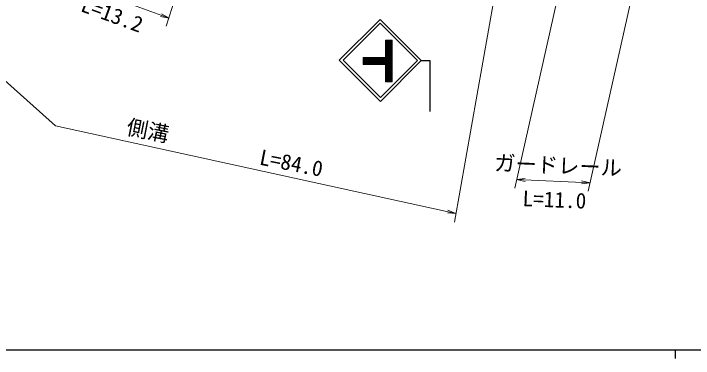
# Model space of a CAD drawing. Units: millimetres, scale not verified. Extents: x 40000 to 680000, y 20000 to 380000.
# Drawn here: x 90343 to 170142, y 204000 to 244487 of the extents above; entities that cross this region are included whole.
import ezdxf
from ezdxf.enums import TextEntityAlignment as Align

# ---------------------------------------------------------------- set-up
doc = ezdxf.new("R2010")
doc.units = ezdxf.units.MM
doc.header["$LTSCALE"] = 1000
for name, color, linetype, lineweight in [('M-STR-HTXT', 7, 'Continuous', 13), ('M-STR-STRC', 7, 'Continuous', 13), ('M-TTL-BAND', 7, 'Continuous', 25)]:
    doc.layers.add(name, color=color, linetype=linetype, lineweight=lineweight)
doc.styles.add('ＭＳ ゴシック', font='')
doc.styles.get('ＭＳ ゴシック').set_extended_font_data('MS Gothic')

# ---------------------------------------------------------------- blocks, each defined once
blk = doc.blocks.new('open_arrow')
at = {"color": 0, "linetype": 'Continuous', "lineweight": -2}
blk.add_lwpolyline([(7.5, 1.25), (0, 0), (7.5, -1.25)], dxfattribs=at)

msp = doc.modelspace()

# ---------------------------------------------------------------- hatches: boundary and pattern name
at = {"layer": 'M-STR-STRC'}
h = msp.add_hatch(dxfattribs=at)
h.set_pattern_fill('USER', color=256, style=0, pattern_type=2)
h.set_pattern_definition([(135, (133989, 241366), (-28.28427, -28.28427), [])])
h.paths.add_polyline_path([(133989, 241366), (134789, 241366), (134789, 236480), (133989, 236480), (133989, 238523), (131377, 238523), (131377, 239323), (133989, 239323)])

# ---------------------------------------------------------------- linework, layer by layer
at = {"layer": 'M-STR-HTXT'}
for p, q in [((118326, 274486), (108244, 243024)), ((58655, 263928), (95251, 231315)), ((148496, 256283), (142088, 220006)), ((155905, 253957), (149166, 223996)), ((164526, 253596), (157788, 223635)), ((96987, 248217), (108588, 243963)), ((142270, 221031), (95251, 231315)), ((158011, 224627), (149389, 224988))]:
    msp.add_line(p, q, dxfattribs=at)
at = {"layer": 'M-STR-STRC'}
for p, q in [((134789, 241366), (133989, 241366)), ((133989, 241366), (133989, 239323)), ((134789, 241366), (134789, 236480)), ((133989, 239323), (131377, 239323)), ((131377, 238523), (131377, 239323)), ((133989, 238523), (131377, 238523)), ((133989, 238523), (133989, 236480)), ((134789, 236480), (133989, 236480))]:
    msp.add_line(p, q, dxfattribs=at)
at = {"layer": 'M-STR-STRC', "lineweight": 25}
for p, q in [((138198, 238972), (139198, 238972)), ((139198, 238972), (139198, 232972))]:
    msp.add_line(p, q, dxfattribs=at)
at = {"layer": 'M-STR-STRC'}
for points in [[(133401, 234174), (138198, 238972), (133361, 243809), (128563, 239011)], [(133401, 234626), (137746, 238972), (133361, 243356), (129016, 239011)]]:
    msp.add_lwpolyline(points, close=True, dxfattribs=at)
at = {"layer": 'M-TTL-BAND'}
for p, q in [((40000, 205000), (579000, 205000)), ((168000, 205000), (168000, 204000))]:
    msp.add_line(p, q, dxfattribs=at)

# ---------------------------------------------------------------- block references
at = {"layer": 'M-STR-HTXT', "xscale": 133, "yscale": 133}
for p, rotation in [((108588, 243963), 159.9), ((149389, 224988), 357.6), ((158011, 224627), 177.6), ((142270, 221031), 167.7)]:
    msp.add_blockref('open_arrow', p, dxfattribs=dict(at, rotation=rotation))

# ---------------------------------------------------------------- texts
at = {"layer": 'M-STR-HTXT', "style": 'ＭＳ ゴシック'}
for s, rotation, p in [('L=13.2', 339.864, (101412, 242996)), ('側溝', 348.782, (105830, 229316)), ('L=84.0', 348.782, (122667, 225500)), ('ガードレール', 357.603, (154197, 225204)), ('L=11.0', 357.603, (153772, 221182))]:
    msp.add_text(s, height=1833, rotation=rotation, dxfattribs=at).set_placement(p, align=Align.BOTTOM_CENTER)

doc.saveas('drawing.dxf')
